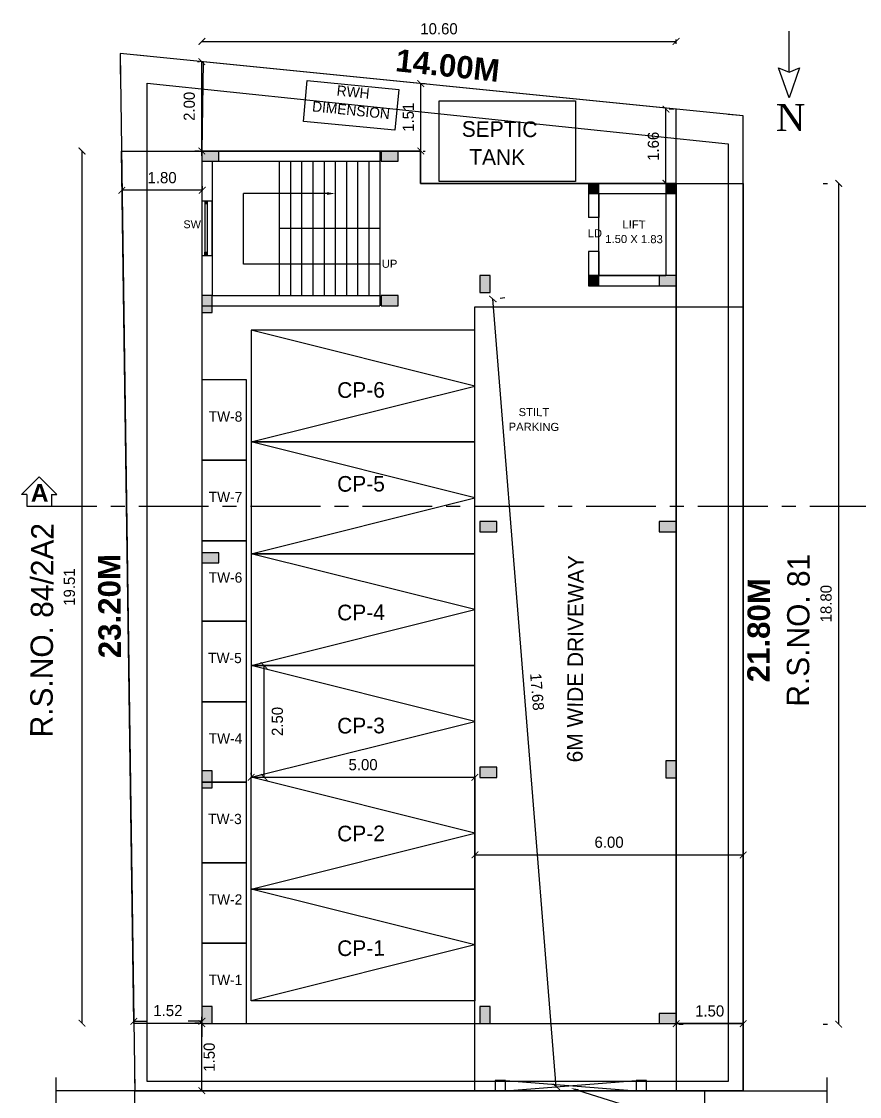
# Model space of a CAD drawing. Header units: metres. Extents: x 0 to 118, y 0 to 55.
# Drawn here: x 18.5 to 37.24, y 12.18 to 36.22 of the extents above; entities that cross this region are included whole.
import ezdxf
from ezdxf import colors
from ezdxf.entities.mleader import LeaderData, LeaderLine
from ezdxf.enums import TextEntityAlignment as Align
from ezdxf.math import Vec2, Vec3

# ---------------------------------------------------------------- set-up
doc = ezdxf.new("R2010")
doc.units = ezdxf.units.M
doc.header["$LTSCALE"] = 25
doc.header["$MEASUREMENT"] = 0
for name, pattern in [('BORDER4', [6, 1, -0.5, 1, -0.5, 1, -0.5, 0, -0.5, 0, -0.5, 0, -0.5]), ('CENTER', [2, 1.25, -0.25, 0.25, -0.25]), ('DOT2', [0.125, 0, -0.125])]:
    doc.linetypes.add(name, pattern=pattern)
for name, color, linetype in [('BLK_1_COVERED_AREA', 7, 'Continuous'), ('BLK_1_FLR_0_LIFT_1', 7, 'Continuous'), ('BLK_1_LVL_0_BLDG_FOOT_PRINT', 7, 'Continuous'), ('BLK_1_LVL_0_FRONT_SETBACK', 7, 'Continuous'), ('BLK_1_LVL_0_REAR_SETBACK', 7, 'Continuous'), ('BLK_1_LVL_0_SIDE_SETBACK1', 7, 'Continuous'), ('BLK_1_LVL_0_SIDE_SETBACK2', 7, 'Continuous'), ('DIST_EXIT', 7, 'Continuous'), ('DRIVEWAY', 22, 'Continuous'), ('NORTH_DIRECTION', 7, 'Continuous'), ('NOTIFIED_ROAD', 1, 'Continuous'), ('PARKING_SLOT', 7, 'Continuous'), ('PLOT_BOUNDARY', 7, 'Continuous'), ('RWH', 7, 'Continuous'), ('SEPTIC_TANK_1', 7, 'Continuous'), ('TWO_WHEELER_PARKING', 7, 'Continuous')]:
    doc.layers.add(name, color=color, linetype=linetype)
doc.styles.add('ARIAL', font='arial.ttf')
doc.styles.add('Arial-Bold', font='arialbd.ttf', dxfattribs={"height": 10})
doc.styles.add('SANSSERIF', font='sas_____.pfb')
doc.styles.add('SITE-MAT', font='times.ttf', dxfattribs={"height": 15})
doc.styles.add('UATEXT', font='GOTHIC.TTF')
doc.styles.add('USA TEXT', font='GOTHIC.TTF')
doc.dimstyles.new('1-200-GD', dxfattribs={"dimtxt": 0.25, "dimasz": 0.15, "dimexe": 0.1, "dimexo": 0.06, "dimgap": 0.15, "dimtad": 1, "dimzin": 3, "dimdsep": 46, "dimtxsty": 'USA TEXT', "dimblk": 'ARCHTICK', "dimcen": 0, "dimclrd": 252, "dimclrt": 12, "dimadec": 0, "dimazin": 0, "dimtfac": 1, "dimtix": 1, "dimtmove": 2, "dimatfit": 3, "dimldrblk": 'OPEN90', "dimfxl": 0, "dimtolj": 1, "dimtzin": 0, "dimarcsym": 0})

# ---------------------------------------------------------------- blocks, each defined once
blk = doc.blocks.new('_ArchTick')
at = {"color": 0, "linetype": 'ByBlock', "const_width": 0.15}
blk.add_lwpolyline([(-0.5, -0.5), (0.5, 0.5)], dxfattribs=at)
blk = doc.blocks.new('*D202')
at = {"layer": 'BLK_1_LVL_0_SIDE_SETBACK2', "color": 102, "linetype": 'DOT2', "lineweight": -2}
for p, q in [((33.136, 13.865), (33.136, 13.905)), ((34.636, 13.865), (34.636, 13.905))]:
    blk.add_line(p, q, dxfattribs=at)
at = {"layer": 'BLK_1_LVL_0_SIDE_SETBACK2', "color": 102, "lineweight": -2}
blk.add_line((33.136, 13.805), (34.636, 13.805), dxfattribs=at)
at = {"layer": 'Defpoints', "color": 0}
for p in [(33.136, 13.805), (34.636, 13.805), (34.636, 13.805)]:
    blk.add_point(p, dxfattribs=at)
at = {"layer": 'BLK_1_LVL_0_SIDE_SETBACK2', "color": 102, "lineweight": -2, "xscale": 0.15, "yscale": 0.15, "zscale": 0.15, "rotation": 180}
blk.add_blockref('_ArchTick', (33.136, 13.805), dxfattribs=at)
at = {"layer": 'BLK_1_LVL_0_SIDE_SETBACK2', "color": 102, "lineweight": -2, "xscale": 0.15, "yscale": 0.15, "zscale": 0.15}
blk.add_blockref('_ArchTick', (34.636, 13.805), dxfattribs=at)
at = {"layer": 'BLK_1_LVL_0_SIDE_SETBACK2', "color": 102, "insert": (33.886, 14.087), "char_height": 0.25, "attachment_point": 5, "style": 'USA TEXT'}
blk.add_mtext('\\A1;1.50', dxfattribs=at)
blk = doc.blocks.new('_Open90')
at = {"color": 0, "linetype": 'ByBlock', "lineweight": -2}
for p, q in [((0, 0), (-1, 0)), ((-0.5, 0.5), (0, 0)), ((0, 0), (-0.5, -0.5))]:
    blk.add_line(p, q, dxfattribs=at)
blk = doc.blocks.new('*D203')
at = {"color": 0, "linetype": 'DOT2', "lineweight": -2}
for p, q in [((20.748, 32.512), (20.748, 32.343)), ((22.544, 32.538), (22.544, 32.343))]:
    blk.add_line(p, q, dxfattribs=at)
at = {"lineweight": -2}
blk.add_line((22.544, 32.443), (20.748, 32.443), dxfattribs=at)
at = {"layer": 'Defpoints', "color": 0}
for p in [(20.748, 32.572), (22.544, 32.598), (20.748, 32.443)]:
    blk.add_point(p, dxfattribs=at)
at = {"lineweight": -2, "xscale": 0.15, "yscale": 0.15, "zscale": 0.15, "rotation": 180}
blk.add_blockref('_ArchTick', (20.748, 32.443), dxfattribs=at)
at = {"lineweight": -2, "xscale": 0.15, "yscale": 0.15, "zscale": 0.15}
blk.add_blockref('_ArchTick', (22.544, 32.443), dxfattribs=at)
at = {"insert": (21.646, 32.724), "char_height": 0.25, "attachment_point": 5, "style": 'USA TEXT'}
blk.add_mtext('\\A1;1.80', dxfattribs=at)
blk = doc.blocks.new('*D204')
at = {"layer": 'BLK_1_LVL_0_SIDE_SETBACK1', "color": 171, "linetype": 'DOT2', "lineweight": -2}
for p, q in [((21.015, 13.844), (21.015, 13.959)), ((22.536, 13.865), (22.536, 13.959))]:
    blk.add_line(p, q, dxfattribs=at)
at = {"layer": 'BLK_1_LVL_0_SIDE_SETBACK1', "color": 171, "lineweight": -2}
for p, q in [((21.015, 13.859), (21.319, 13.859)), ((22.536, 13.859), (22.232, 13.859))]:
    blk.add_line(p, q, dxfattribs=at)
at = {"layer": 'Defpoints', "color": 0}
for p in [(21.015, 13.859), (21.015, 13.784), (22.536, 13.805)]:
    blk.add_point(p, dxfattribs=at)
at = {"layer": 'BLK_1_LVL_0_SIDE_SETBACK1', "color": 171, "lineweight": -2, "xscale": 0.15, "yscale": 0.15, "zscale": 0.15, "rotation": 180}
blk.add_blockref('_ArchTick', (21.015, 13.859), dxfattribs=at)
at = {"layer": 'BLK_1_LVL_0_SIDE_SETBACK1', "color": 171, "lineweight": -2, "xscale": 0.15, "yscale": 0.15, "zscale": 0.15}
blk.add_blockref('_ArchTick', (22.536, 13.859), dxfattribs=at)
at = {"layer": 'BLK_1_LVL_0_SIDE_SETBACK1', "color": 171, "insert": (21.776, 14.096), "char_height": 0.25, "attachment_point": 5, "style": 'USA TEXT'}
blk.add_mtext('\\A1;1.52', dxfattribs=at)
blk = doc.blocks.new('*D205')
at = {"layer": 'BLK_1_LVL_0_FRONT_SETBACK', "color": 2, "lineweight": -2}
for p, q in [((22.536, 13.805), (22.536, 13.513)), ((22.536, 12.305), (22.536, 12.598))]:
    blk.add_line(p, q, dxfattribs=at)
at = {"layer": 'BLK_1_LVL_0_FRONT_SETBACK', "color": 2, "linetype": 'DOT2', "lineweight": -2}
for p, q in [((22.596, 13.805), (22.636, 13.805)), ((22.596, 12.305), (22.636, 12.305))]:
    blk.add_line(p, q, dxfattribs=at)
at = {"layer": 'Defpoints', "color": 0}
for p in [(22.536, 13.805), (22.536, 12.305), (22.536, 12.305)]:
    blk.add_point(p, dxfattribs=at)
at = {"layer": 'BLK_1_LVL_0_FRONT_SETBACK', "color": 2, "lineweight": -2, "xscale": 0.15, "yscale": 0.15, "zscale": 0.15}
for p, rotation in [((22.536, 13.805), 90), ((22.536, 12.305), 270)]:
    blk.add_blockref('_ArchTick', p, dxfattribs=dict(at, rotation=rotation))
at = {"layer": 'BLK_1_LVL_0_FRONT_SETBACK', "color": 2, "insert": (22.701, 13.055), "char_height": 0.25, "attachment_point": 5, "rotation": 90, "style": 'USA TEXT'}
blk.add_mtext('\\A1;1.50', dxfattribs=at)
blk = doc.blocks.new('*D206')
at = {"layer": 'BLK_1_LVL_0_REAR_SETBACK', "color": 11, "linetype": 'DOT2', "lineweight": -2}
for p, q in [((33.084, 34.255), (32.81, 34.255)), ((33.076, 32.598), (32.81, 32.598))]:
    blk.add_line(p, q, dxfattribs=at)
at = {"layer": 'BLK_1_LVL_0_REAR_SETBACK', "color": 11, "lineweight": -2}
blk.add_line((32.91, 32.598), (32.91, 34.255), dxfattribs=at)
at = {"layer": 'Defpoints', "color": 0}
for p in [(32.91, 34.255), (33.144, 34.255), (33.136, 32.598)]:
    blk.add_point(p, dxfattribs=at)
at = {"layer": 'BLK_1_LVL_0_REAR_SETBACK', "color": 11, "lineweight": -2, "xscale": 0.15, "yscale": 0.15, "zscale": 0.15}
for p, rotation in [((32.91, 34.255), 90), ((32.91, 32.598), 270)]:
    blk.add_blockref('_ArchTick', p, dxfattribs=dict(at, rotation=rotation))
at = {"layer": 'BLK_1_LVL_0_REAR_SETBACK', "color": 11, "insert": (32.628, 33.426), "char_height": 0.25, "attachment_point": 5, "rotation": 90, "style": 'USA TEXT'}
blk.add_mtext('\\A1;1.66', dxfattribs=at)
blk = doc.blocks.new('*D207')
at = {"color": 0, "linetype": 'DOT2', "lineweight": -2}
for p, q in [((22.479, 35.319), (22.436, 35.319)), ((22.476, 33.321), (22.436, 33.321))]:
    blk.add_line(p, q, dxfattribs=at)
at = {"lineweight": -2}
blk.add_line((22.536, 33.321), (22.536, 35.319), dxfattribs=at)
at = {"layer": 'Defpoints', "color": 0}
for p in [(22.536, 35.319), (22.539, 35.319), (22.536, 33.321)]:
    blk.add_point(p, dxfattribs=at)
at = {"lineweight": -2, "xscale": 0.15, "yscale": 0.15, "zscale": 0.15}
for p, rotation in [((22.536, 35.319), 90), ((22.536, 33.321), 270)]:
    blk.add_blockref('_ArchTick', p, dxfattribs=dict(at, rotation=rotation))
at = {"insert": (22.255, 34.32), "char_height": 0.25, "attachment_point": 5, "rotation": 90, "style": 'USA TEXT'}
blk.add_mtext('\\A1;2.00', dxfattribs=at)
blk = doc.blocks.new('*D208')
at = {"layer": 'Defpoints', "color": 0}
for p in [(28.64, 18.55), (34.636, 18.55), (34.636, 17.579)]:
    blk.add_point(p, dxfattribs=at)
at = {"layer": 'DRIVEWAY', "color": 34, "linetype": 'DOT2', "lineweight": -2}
for p, q in [((28.64, 18.49), (28.64, 17.479)), ((34.636, 18.49), (34.636, 17.479))]:
    blk.add_line(p, q, dxfattribs=at)
at = {"layer": 'DRIVEWAY', "color": 34, "lineweight": -2}
blk.add_line((28.64, 17.579), (34.636, 17.579), dxfattribs=at)
at = {"layer": 'DRIVEWAY', "color": 34, "lineweight": -2, "xscale": 0.15, "yscale": 0.15, "zscale": 0.15, "rotation": 180}
blk.add_blockref('_ArchTick', (28.64, 17.579), dxfattribs=at)
at = {"layer": 'DRIVEWAY', "color": 34, "lineweight": -2, "xscale": 0.15, "yscale": 0.15, "zscale": 0.15}
blk.add_blockref('_ArchTick', (34.636, 17.579), dxfattribs=at)
at = {"layer": 'DRIVEWAY', "color": 34, "insert": (31.638, 17.861), "char_height": 0.25, "attachment_point": 5, "style": 'USA TEXT'}
blk.add_mtext('\\A1;6.00', dxfattribs=at)
blk = doc.blocks.new('*D210')
at = {"lineweight": -2}
blk.add_line((27.43, 33.321), (27.43, 34.83), dxfattribs=at)
at = {"color": 0, "linetype": 'DOT2', "lineweight": -2}
for p, q in [((27.468, 34.83), (27.53, 34.83)), ((27.486, 33.321), (27.53, 33.321))]:
    blk.add_line(p, q, dxfattribs=at)
at = {"layer": 'Defpoints', "color": 0}
for p in [(27.408, 34.83), (27.43, 34.83), (27.426, 33.321)]:
    blk.add_point(p, dxfattribs=at)
at = {"lineweight": -2, "xscale": 0.15, "yscale": 0.15, "zscale": 0.15}
for p, rotation in [((27.43, 34.83), 90), ((27.43, 33.321), 270)]:
    blk.add_blockref('_ArchTick', p, dxfattribs=dict(at, rotation=rotation))
at = {"insert": (27.151, 34.076), "char_height": 0.25, "attachment_point": 5, "rotation": 90, "style": 'USA TEXT'}
blk.add_mtext('\\A1;1.51', dxfattribs=at)
blk = doc.blocks.new('*D211')
at = {"layer": 'Defpoints', "color": 0}
for p in [(29.038, 30.013), (29.366, 30.039), (30.785, 12.42)]:
    blk.add_point(p, dxfattribs=at)
at = {"layer": 'DIST_EXIT', "color": 0, "linetype": 'DOT2', "lineweight": -2}
for p, q in [((29.306, 30.034), (28.939, 30.005)), ((30.725, 12.416), (30.358, 12.386))]:
    blk.add_line(p, q, dxfattribs=at)
at = {"layer": 'DIST_EXIT', "lineweight": -2}
blk.add_line((30.458, 12.394), (29.038, 30.013), dxfattribs=at)
at = {"layer": 'DIST_EXIT', "lineweight": -2, "xscale": 0.15, "yscale": 0.15, "zscale": 0.15}
for p, rotation in [((29.038, 30.013), 94.60626730959517), ((30.458, 12.394), 274.6062673095952)]:
    blk.add_blockref('_ArchTick', p, dxfattribs=dict(at, rotation=rotation))
at = {"layer": 'DIST_EXIT', "insert": (30.028, 21.226), "char_height": 0.25, "attachment_point": 5, "rotation": 274.6063, "style": 'USA TEXT'}
blk.add_mtext('\\A1;17.68', dxfattribs=at)
blk = doc.blocks.new('*D212')
at = {"color": 0, "linetype": 'DOT2', "lineweight": -2}
for p, q in [((23.639, 19.374), (23.639, 19.414)), ((28.639, 19.374), (28.639, 19.414))]:
    blk.add_line(p, q, dxfattribs=at)
at = {"lineweight": -2}
blk.add_line((23.639, 19.314), (28.639, 19.314), dxfattribs=at)
at = {"layer": 'Defpoints', "color": 0}
for p in [(23.639, 19.314), (28.639, 19.314), (28.639, 19.314)]:
    blk.add_point(p, dxfattribs=at)
at = {"lineweight": -2, "xscale": 0.15, "yscale": 0.15, "zscale": 0.15, "rotation": 180}
blk.add_blockref('_ArchTick', (23.639, 19.314), dxfattribs=at)
at = {"lineweight": -2, "xscale": 0.15, "yscale": 0.15, "zscale": 0.15}
blk.add_blockref('_ArchTick', (28.639, 19.314), dxfattribs=at)
at = {"insert": (26.139, 19.596), "char_height": 0.25, "attachment_point": 5, "style": 'USA TEXT'}
blk.add_mtext('\\A1;5.00', dxfattribs=at)
blk = doc.blocks.new('*D213')
at = {"color": 0, "linetype": 'DOT2', "lineweight": -2}
for p, q in [((23.699, 21.814), (24.026, 21.814)), ((23.7, 19.314), (24.026, 19.314))]:
    blk.add_line(p, q, dxfattribs=at)
at = {"lineweight": -2}
blk.add_line((23.926, 19.314), (23.926, 21.814), dxfattribs=at)
at = {"layer": 'Defpoints', "color": 0}
for p in [(23.639, 21.814), (23.926, 21.814), (23.64, 19.314)]:
    blk.add_point(p, dxfattribs=at)
at = {"lineweight": -2, "xscale": 0.15, "yscale": 0.15, "zscale": 0.15}
for p, rotation in [((23.926, 21.814), 90), ((23.926, 19.314), 270)]:
    blk.add_blockref('_ArchTick', p, dxfattribs=dict(at, rotation=rotation))
at = {"insert": (24.224, 20.564), "char_height": 0.25, "attachment_point": 5, "rotation": 90, "style": 'USA TEXT'}
blk.add_mtext('\\A1;2.50', dxfattribs=at)
blk = doc.blocks.new('*D214')
at = {"color": 0, "linetype": 'DOT2', "lineweight": -2}
for p, q in [((33.196, 32.598), (36.871, 32.598)), ((33.196, 13.795), (36.871, 13.795))]:
    blk.add_line(p, q, dxfattribs=at)
at = {"lineweight": -2}
blk.add_line((36.771, 13.795), (36.771, 32.598), dxfattribs=at)
at = {"layer": 'Defpoints', "color": 0}
for p in [(33.136, 32.598), (36.771, 32.598), (33.136, 13.795)]:
    blk.add_point(p, dxfattribs=at)
at = {"lineweight": -2, "xscale": 0.15, "yscale": 0.15, "zscale": 0.15}
for p, rotation in [((36.771, 32.598), 90), ((36.771, 13.795), 270)]:
    blk.add_blockref('_ArchTick', p, dxfattribs=dict(at, rotation=rotation))
at = {"insert": (36.49, 23.197), "char_height": 0.25, "attachment_point": 5, "rotation": 90, "style": 'USA TEXT'}
blk.add_mtext('\\A1;18.80', dxfattribs=at)
blk = doc.blocks.new('*D215')
at = {"color": 0, "linetype": 'DOT2', "lineweight": -2}
for p, q in [((22.476, 33.321), (19.756, 33.321)), ((22.476, 13.815), (19.756, 13.815))]:
    blk.add_line(p, q, dxfattribs=at)
at = {"lineweight": -2}
blk.add_line((19.856, 33.321), (19.856, 13.815), dxfattribs=at)
at = {"layer": 'Defpoints', "color": 0}
for p in [(22.536, 33.321), (19.856, 13.815), (22.536, 13.815)]:
    blk.add_point(p, dxfattribs=at)
at = {"lineweight": -2, "xscale": 0.15, "yscale": 0.15, "zscale": 0.15}
for p, rotation in [((19.856, 33.321), 90), ((19.856, 13.815), 270)]:
    blk.add_blockref('_ArchTick', p, dxfattribs=dict(at, rotation=rotation))
at = {"insert": (19.575, 23.568), "char_height": 0.25, "attachment_point": 5, "rotation": 90, "style": 'USA TEXT'}
blk.add_mtext('\\A1;19.51', dxfattribs=at)
blk = doc.blocks.new('*D226')
at = {"color": 0, "linetype": 'DOT2', "lineweight": -2}
for p, q in [((22.536, 33.215), (22.536, 35.872)), ((33.136, 32.492), (33.136, 35.872))]:
    blk.add_line(p, q, dxfattribs=at)
at = {"lineweight": -2}
blk.add_line((22.536, 35.772), (33.136, 35.772), dxfattribs=at)
at = {"layer": 'Defpoints', "color": 0}
for p in [(33.136, 35.772), (22.536, 33.155), (33.136, 32.432)]:
    blk.add_point(p, dxfattribs=at)
at = {"lineweight": -2, "xscale": 0.15, "yscale": 0.15, "zscale": 0.15, "rotation": 180}
blk.add_blockref('_ArchTick', (22.536, 35.772), dxfattribs=at)
at = {"lineweight": -2, "xscale": 0.15, "yscale": 0.15, "zscale": 0.15}
blk.add_blockref('_ArchTick', (33.136, 35.772), dxfattribs=at)
at = {"insert": (27.836, 36.053), "char_height": 0.25, "attachment_point": 5, "style": 'USA TEXT'}
blk.add_mtext('\\A1;10.60', dxfattribs=at)

msp = doc.modelspace()

# ---------------------------------------------------------------- hatches: boundary and pattern name
h = msp.add_hatch(color=0)
h.dxf.hatch_style = 1
h.paths.add_polyline_path([(22.53636, 33.09123), (22.91636, 33.09123), (22.91636, 33.32123), (22.53636, 33.32123)])
h = msp.add_hatch(color=0)
h.dxf.hatch_style = 1
h.paths.add_polyline_path([(26.54136, 33.09123), (26.92136, 33.09123), (26.92136, 33.32123), (26.54136, 33.32123)])
h = msp.add_hatch(color=0)
h.dxf.hatch_style = 1
h.paths.add_polyline_path([(31.40621, 32.59784), (31.17621, 32.59784), (31.17621, 32.36784), (31.40621, 32.36784)])
h = msp.add_hatch(color=0)
h.dxf.hatch_style = 1
h.paths.add_polyline_path([(33.13621, 32.59784), (32.90621, 32.59784), (32.90621, 32.36784), (33.13621, 32.36784)])
h = msp.add_hatch(color=0)
h.dxf.hatch_style = 1
h.paths.add_polyline_path([(28.75136, 30.53784), (28.75136, 30.15784), (28.98136, 30.15784), (28.98136, 30.53784)])
h = msp.add_hatch(color=0)
h.dxf.hatch_style = 1
h.paths.add_polyline_path([(31.40621, 30.53784), (31.17621, 30.53784), (31.17621, 30.30784), (31.40621, 30.30784)])
h = msp.add_hatch(color=0)
h.dxf.hatch_style = 1
h.paths.add_polyline_path([(32.75621, 30.30784), (33.13621, 30.30784), (33.13621, 30.53784), (32.75621, 30.53784)])
h = msp.add_hatch(color=0)
h.dxf.hatch_style = 1
h.paths.add_polyline_path([(22.53636, 30.09123), (22.53636, 29.71123), (22.76636, 29.71123), (22.76636, 30.09123)])
h = msp.add_hatch(color=0)
h.dxf.hatch_style = 1
h.paths.add_polyline_path([(26.54136, 29.86123), (26.92136, 29.86123), (26.92136, 30.09123), (26.54136, 30.09123)])
h = msp.add_hatch(color=0)
h.dxf.hatch_style = 1
h.paths.add_polyline_path([(29.13136, 25.03784), (28.75136, 25.03784), (28.75136, 24.80784), (29.13136, 24.80784)])
h = msp.add_hatch(color=0)
h.dxf.hatch_style = 1
h.paths.add_polyline_path([(32.75621, 24.80784), (33.13621, 24.80784), (33.13621, 25.03784), (32.75621, 25.03784)])
h = msp.add_hatch(color=0)
h.dxf.hatch_style = 1
h.paths.add_polyline_path([(22.53636, 24.10784), (22.91636, 24.10784), (22.91636, 24.33784), (22.53636, 24.33784)])
h = msp.add_hatch(color=0)
h.dxf.hatch_style = 1
h.paths.add_polyline_path([(28.75136, 19.30784), (29.13136, 19.30784), (29.13136, 19.53784), (28.75136, 19.53784)])
h = msp.add_hatch(color=0)
h.dxf.hatch_style = 1
h.paths.add_polyline_path([(32.90621, 19.68537), (32.90621, 19.30537), (33.13621, 19.30537), (33.13621, 19.68537)])
h = msp.add_hatch(color=0)
h.dxf.hatch_style = 1
h.paths.add_polyline_path([(22.53636, 19.45784), (22.53636, 19.07784), (22.76636, 19.07784), (22.76636, 19.45784)])
h = msp.add_hatch(color=0)
h.dxf.hatch_style = 1
h.paths.add_polyline_path([(22.53636, 14.18537), (22.53636, 13.80537), (22.76636, 13.80537), (22.76636, 14.18537)])
h = msp.add_hatch(color=0)
h.dxf.hatch_style = 1
h.paths.add_polyline_path([(28.75136, 14.18537), (28.75136, 13.80537), (28.98136, 13.80537), (28.98136, 14.18537)])
h = msp.add_hatch(color=0)
h.dxf.hatch_style = 1
h.paths.add_polyline_path([(32.75621, 13.80537), (33.13621, 13.80537), (33.13621, 14.03537), (32.75621, 14.03537)])

# ---------------------------------------------------------------- linework, layer by layer
for p, q in [((34.63621, 34.10537), (20.70615, 35.50302)), ((20.70615, 35.50302), (21.03621, 12.30537)), ((34.63621, 12.30537), (34.63621, 34.10537)), ((22.53636, 33.32123), (26.51636, 33.32123)), ((22.53636, 33.32123), (22.53636, 29.86123)), ((22.53636, 33.32123), (26.51636, 33.32123)), ((22.53636, 33.32123), (22.53636, 29.86123)), ((26.51636, 33.32123), (26.51636, 29.86123)), ((22.76636, 33.09123), (26.51636, 33.09123)), ((22.76636, 33.09123), (22.76636, 30.09123)), ((24.26636, 33.09123), (24.26636, 30.09123)), ((24.51636, 33.09123), (24.51636, 30.09123)), ((24.76636, 33.09123), (24.76636, 30.09123)), ((25.01636, 33.09123), (25.01636, 30.09123)), ((25.26636, 33.09123), (25.26636, 30.09123)), ((25.51636, 33.09123), (25.51636, 30.09123)), ((25.76636, 33.09123), (25.76636, 30.09123)), ((26.01636, 33.09123), (26.01636, 30.09123)), ((26.26636, 33.09123), (26.26636, 30.09123)), ((31.17621, 32.59784), (33.13621, 32.59784)), ((31.17621, 32.59784), (31.17621, 31.83284)), ((33.13621, 32.59784), (33.13621, 30.30784)), ((23.46652, 30.79373), (23.46652, 32.37052)), ((31.40621, 32.36784), (32.90621, 32.36784)), ((31.40621, 32.36784), (31.40621, 31.83284)), ((32.90621, 32.36784), (32.90621, 30.53784)), ((31.40621, 31.83284), (31.17621, 31.83284)), ((26.51636, 31.59123), (24.26636, 31.59123)), ((31.17621, 31.07284), (31.17621, 30.30784)), ((31.40621, 31.07284), (31.17621, 31.07284)), ((31.40621, 31.07284), (31.40621, 30.53784)), ((26.51636, 30.79373), (23.46652, 30.79373)), ((31.40621, 30.53784), (32.90621, 30.53784)), ((31.17621, 30.30784), (33.13621, 30.30784)), ((33.13621, 30.30784), (33.13621, 13.80537)), ((22.76636, 30.09123), (26.51636, 30.09123)), ((22.53636, 29.86123), (26.51636, 29.86123)), ((22.53636, 29.13784), (22.53636, 13.80537)), ((28.63932, 28.06429), (23.63932, 29.31429)), ((23.63932, 26.81429), (28.63932, 28.06429)), ((28.63932, 25.56429), (23.63932, 26.81429)), ((23.63932, 24.31429), (28.63932, 25.56429)), ((28.63932, 23.06429), (23.63932, 24.31429)), ((23.63932, 21.81429), (28.63932, 23.06429)), ((28.63932, 20.56429), (23.63932, 21.81429)), ((23.63932, 19.31429), (28.63932, 20.56429)), ((28.63932, 18.06435), (23.63932, 19.31435)), ((23.63932, 16.81435), (28.63932, 18.06435)), ((28.63932, 15.56435), (23.63932, 16.81435)), ((28.63932, 15.56435), (23.63932, 14.31435)), ((22.53636, 13.80537), (33.13621, 13.80537)), ((19.27712, 11.45435), (19.27712, 12.59786)), ((29.32499, 12.53537), (32.24517, 12.30537)), ((29.32499, 12.30537), (32.24517, 12.53537)), ((36.50981, 11.45435), (36.50981, 12.59786)), ((21.03621, 12.30537), (19.27712, 12.30537)), ((34.63621, 12.30537), (21.03621, 12.30537)), ((34.63621, 12.30537), (36.50981, 12.30537))]:
    msp.add_line(p, q)
at = {"lineweight": -2, "ltscale": 20}
for p, q in [((22.60386, 32.20123), (22.60386, 30.98123)), ((22.60386, 32.20123), (22.60386, 30.98123)), ((22.65386, 32.20123), (22.65386, 30.98123)), ((22.65386, 32.20123), (22.65386, 30.98123)), ((18.62359, 25.38091), (19.17155, 25.38091))]:
    msp.add_line(p, q, dxfattribs=at)
at = {"linetype": 'BORDER4', "lineweight": -2, "ltscale": 25}
for p, q in [((18.89757, 26.03462), (18.50402, 25.64108)), ((18.89757, 26.03462), (19.29111, 25.64108)), ((18.62359, 25.64108), (18.50402, 25.64108)), ((18.62359, 25.64108), (18.62359, 25.38091)), ((19.17155, 25.64108), (19.17155, 25.38091)), ((19.17155, 25.64108), (19.29111, 25.64108))]:
    msp.add_line(p, q, dxfattribs=at)
at = {"linetype": 'CENTER', "ltscale": 0.05}
msp.add_line((18.62359, 25.38091), (82.66815, 25.38091), dxfattribs=at)
for points in [[(24.89294, 34.89775), (26.93797, 34.69969), (26.84927, 33.7838), (24.80423, 33.98186)], [(22.53636, 33.32123), (22.53636, 33.09123), (22.91636, 33.09123), (22.91636, 33.32123)], [(26.54136, 33.32123), (26.54136, 33.09123), (26.92136, 33.09123), (26.92136, 33.32123)], [(31.40621, 32.36784), (31.40621, 32.59784), (31.17621, 32.59784), (31.17621, 32.36784)], [(33.13621, 32.36784), (33.13621, 32.59784), (32.90621, 32.59784), (32.90621, 32.36784)], [(22.76636, 32.20123), (22.53636, 32.20123), (22.53636, 30.98123), (22.76636, 30.98123)], [(28.98136, 30.53784), (28.75136, 30.53784), (28.75136, 30.15784), (28.98136, 30.15784)], [(31.40621, 30.30784), (31.40621, 30.53784), (31.17621, 30.53784), (31.17621, 30.30784)], [(32.75621, 30.53784), (32.75621, 30.30784), (33.13621, 30.30784), (33.13621, 30.53784)], [(22.76636, 30.09123), (22.53636, 30.09123), (22.53636, 29.71123), (22.76636, 29.71123)], [(26.54136, 30.09123), (26.54136, 29.86123), (26.92136, 29.86123), (26.92136, 30.09123)], [(29.13136, 24.80784), (29.13136, 25.03784), (28.75136, 25.03784), (28.75136, 24.80784)], [(32.75621, 25.03784), (32.75621, 24.80784), (33.13621, 24.80784), (33.13621, 25.03784)], [(22.53636, 24.33784), (22.53636, 24.10784), (22.91636, 24.10784), (22.91636, 24.33784)], [(28.75136, 19.53784), (28.75136, 19.30784), (29.13136, 19.30784), (29.13136, 19.53784)], [(33.13621, 19.68537), (32.90621, 19.68537), (32.90621, 19.30537), (33.13621, 19.30537)], [(22.76636, 19.45784), (22.53636, 19.45784), (22.53636, 19.07784), (22.76636, 19.07784)], [(22.76636, 14.18537), (22.53636, 14.18537), (22.53636, 13.80537), (22.76636, 13.80537)], [(28.98136, 14.18537), (28.75136, 14.18537), (28.75136, 13.80537), (28.98136, 13.80537)], [(32.75621, 14.03537), (32.75621, 13.80537), (33.13621, 13.80537), (33.13621, 14.03537)], [(29.32499, 12.30537), (29.32499, 12.53537), (29.09499, 12.53537), (29.09499, 12.30537)], [(32.47517, 12.30537), (32.47517, 12.53537), (32.24517, 12.53537), (32.24517, 12.30537)]]:
    msp.add_lwpolyline(points, close=True)
at = {"lineweight": -2, "ltscale": 20}
msp.add_lwpolyline([(22.65386, 30.98123), (22.60386, 30.98123), (22.60386, 31.05623), (22.65386, 31.05623)], close=True, dxfattribs=at)
msp.add_lwpolyline([(22.65386, 30.98123), (22.60386, 30.98123), (22.60386, 31.05623), (22.65386, 31.05623)], close=True, dxfattribs=at)
for points in [[(22.65386, 32.20123), (22.60386, 32.20123), (22.65386, 32.12623), (22.60386, 32.12623)], [(22.65386, 32.20123), (22.60386, 32.20123), (22.65386, 32.12623), (22.60386, 32.12623)], [(22.65386, 30.98123), (22.60386, 30.98123), (22.65386, 31.05623), (22.60386, 31.05623)], [(22.65386, 30.98123), (22.60386, 30.98123), (22.65386, 31.05623), (22.60386, 31.05623)]]:
    msp.add_solid(points, dxfattribs=at)
at = {"layer": 'BLK_1_COVERED_AREA', "color": 140}
msp.add_lwpolyline([(22.53636, 33.32123), (22.53636, 13.80537), (33.13621, 13.80537), (33.13621, 32.59784), (27.42636, 32.59784), (27.42636, 33.32123), (22.53636, 33.32123)], close=True, dxfattribs=at)
at = {"layer": 'BLK_1_FLR_0_LIFT_1', "color": 30}
msp.add_lwpolyline([(31.40621, 32.36784), (32.90621, 32.36784), (32.90621, 30.53784), (31.40621, 30.53784)], close=True, dxfattribs=at)
at = {"layer": 'BLK_1_LVL_0_BLDG_FOOT_PRINT', "color": 1}
msp.add_lwpolyline([(22.53636, 33.32123), (22.53636, 13.80537), (33.13621, 13.80537), (33.13621, 32.59784), (27.42636, 32.59784), (27.42636, 33.32123), (22.53636, 33.32123)], close=True, dxfattribs=at)
at = {"layer": 'BLK_1_LVL_0_FRONT_SETBACK', "color": 2}
msp.add_lwpolyline([(22.53636, 13.80537), (33.13402, 13.80537), (33.13402, 12.30537), (22.53636, 12.30537)], close=True, dxfattribs=at)
at = {"layer": 'BLK_1_LVL_0_REAR_SETBACK', "color": 11}
msp.add_lwpolyline([(22.53636, 33.32123), (27.42636, 33.32123), (27.42636, 32.59784), (33.13621, 32.59784), (33.13621, 34.25513), (22.56448, 35.31657), (22.53636, 33.32123)], close=True, dxfattribs=at)
at = {"layer": 'BLK_1_LVL_0_SIDE_SETBACK1', "color": 171}
msp.add_lwpolyline([(20.73719, 33.32123), (22.53636, 33.32123), (22.53636, 13.80537), (21.01486, 13.80537)], close=True, dxfattribs=at)
at = {"layer": 'BLK_1_LVL_0_SIDE_SETBACK2', "color": 102}
msp.add_lwpolyline([(34.63621, 13.80537), (33.13621, 13.80537), (33.13621, 32.59784), (34.63621, 32.59784)], close=True, dxfattribs=at)
at = {"layer": 'DRIVEWAY', "color": 34}
msp.add_lwpolyline([(34.63621, 12.30537), (28.63958, 12.30537), (28.63958, 29.83786), (34.63621, 29.83786), (34.63621, 13.80537)], close=True, dxfattribs=at)
at = {"layer": 'NORTH_DIRECTION', "lineweight": -2, "ltscale": 20}
msp.add_lwpolyline([(35.66016, 35.08454), (35.89335, 35.17934), (35.66016, 34.51293), (35.42697, 35.17934), (35.66016, 35.08454), (35.66016, 36.00188)], dxfattribs=at)
at = {"layer": 'NOTIFIED_ROAD', "color": 1}
msp.add_lwpolyline([(21.03621, 12.30537), (33.76825, 12.30537), (33.76825, 10.0709), (21.03621, 10.0709)], close=True, dxfattribs=at)
at = {"layer": 'PARKING_SLOT', "color": 30, "lineweight": 30}
for points in [[(28.63932, 26.81429), (28.63932, 29.31429), (23.63932, 29.31429), (23.63932, 26.81429)], [(28.63932, 24.31429), (28.63932, 26.81429), (23.63932, 26.81429), (23.63932, 24.31429)], [(28.63958, 21.81429), (28.63958, 24.31429), (23.63958, 24.31429), (23.63958, 21.81429)], [(28.63958, 19.31429), (28.63958, 21.81429), (23.63958, 21.81429), (23.63958, 19.31429)], [(23.63932, 16.81435), (23.63932, 19.31435), (28.63932, 19.31435), (28.63932, 16.81435)], [(23.63932, 14.31435), (23.63932, 16.81435), (28.63932, 16.81435), (28.63932, 14.31435)]]:
    msp.add_lwpolyline(points, close=True, dxfattribs=at)
at = {"layer": 'PLOT_BOUNDARY', "color": 70}
msp.add_lwpolyline([(34.63621, 12.30537), (34.63621, 34.10537), (20.70615, 35.50302), (21.03621, 12.30537)], close=True, dxfattribs=at)
at = {"layer": 'RWH', "color": 130, "linetype": 'Continuous'}
for points in [[(34.63621, 33.39713), (34.63621, 34.10537), (20.70615, 35.50302), (20.71278, 35.03667)], [(21.3134, 35.44209), (20.70615, 35.50302), (21.03621, 12.30537), (21.31242, 12.30537)], [(34.30229, 12.30537), (34.63621, 12.30537), (34.63621, 34.10537), (34.30293, 34.13881)], [(21.03145, 12.63928), (21.03621, 12.30537), (34.63621, 12.30537), (34.63621, 12.63928)]]:
    msp.add_lwpolyline(points, dxfattribs=at)
msp.add_lwpolyline([(34.30291, 33.47851), (34.30229, 12.51378), (21.31244, 12.51378), (21.31338, 34.84045)], close=True, dxfattribs=at)
at = {"layer": 'SEPTIC_TANK_1', "color": 146, "linetype": 'Continuous'}
msp.add_lwpolyline([(27.83839, 34.44164), (30.88839, 34.44164), (30.88839, 32.64164), (27.83839, 32.64164)], close=True, dxfattribs=at)
at = {"layer": 'TWO_WHEELER_PARKING', "color": 2, "linetype": 'Continuous'}
for points in [[(23.53636, 28.20537), (22.53636, 28.20537), (22.53636, 26.40537), (23.53636, 26.40537)], [(23.53636, 26.40537), (22.53636, 26.40537), (22.53636, 24.60537), (23.53636, 24.60537)], [(23.53636, 24.60537), (22.53636, 24.60537), (22.53636, 22.80537), (23.53636, 22.80537)], [(23.53636, 22.80537), (22.53636, 22.80537), (22.53636, 21.00537), (23.53636, 21.00537)], [(23.53636, 21.00537), (22.53636, 21.00537), (22.53636, 19.20537), (23.53636, 19.20537)], [(23.53636, 19.20537), (22.53636, 19.20537), (22.53636, 17.40537), (23.53636, 17.40537)], [(23.53636, 17.40537), (22.53636, 17.40537), (22.53636, 15.60537), (23.53636, 15.60537)], [(23.53636, 15.60537), (22.53636, 15.60537), (22.53636, 13.80537), (23.53636, 13.80537)]]:
    msp.add_lwpolyline(points, close=True, dxfattribs=at)

# ---------------------------------------------------------------- texts
for s, height, rotation, style, p in [('14.00M', 0.5, 354.001158, 'Arial-Bold', (28.03016, 35.23537)), ('RWH', 0.23, 354.167, 'UATEXT', (25.91712, 34.64057)), ('DIMENSION', 0.23, 354.167, 'UATEXT', (25.87045, 34.23484)), ('SEPTIC', 0.35, 359.698808, 'UATEXT', (29.19141, 33.8102)), ('TANK', 0.35, 359.698808, 'UATEXT', (29.13681, 33.18636)), ('LIFT', 0.18, 359.698808, 'SANSSERIF', (32.19641, 31.67792)), ('LD', 0.18, 359.698808, 'SANSSERIF', (31.32032, 31.48109)), ('1.50 X 1.83', 0.18, 359.698808, 'SANSSERIF', (32.19641, 31.35198)), ('UP', 0.18, 359.698808, 'SANSSERIF', (26.73121, 30.79956)), ('CP-6', 0.35, 0.301192, 'UATEXT', (26.09317, 27.97709)), ('TW-8', 0.23, 359.698808, 'UATEXT', (23.0642, 27.38408)), ('STILT', 0.18, 359.698808, 'SANSSERIF', (29.95798, 27.48179)), ('PARKING', 0.18, 359.698808, 'SANSSERIF', (29.95798, 27.15295)), ('CP-5', 0.35, 0.301192, 'UATEXT', (26.09317, 25.87897)), ('TW-7', 0.23, 359.698808, 'UATEXT', (23.0642, 25.58408)), ('R.S.NO. 84/2A2', 0.5, 89.698808, 'UATEXT', (18.95932, 22.60419)), ('23.20M', 0.5, 90.346908, 'Arial-Bold', (20.46926, 23.14276)), ('6M WIDE DRIVEWAY', 0.35, 89.698808, 'UATEXT', (30.8838, 21.96323)), ('R.S.NO. 81', 0.5, 89.698808, 'UATEXT', (35.86586, 22.60419)), ('TW-6', 0.23, 359.698808, 'UATEXT', (23.0642, 23.78408)), ('21.80M', 0.5, 89.698808, 'Arial-Bold', (34.98189, 22.60419)), ('CP-4', 0.35, 0.301192, 'UATEXT', (26.09317, 23.00206)), ('TW-5', 0.23, 359.698808, 'UATEXT', (23.05151, 21.98408)), ('CP-3', 0.35, 0.301192, 'UATEXT', (26.09317, 20.4707)), ('TW-4', 0.23, 359.698808, 'UATEXT', (23.0642, 20.18408)), ('TW-3', 0.23, 359.698808, 'UATEXT', (23.05151, 18.38408)), ('CP-2', 0.35, 0.301192, 'UATEXT', (26.09317, 18.05881)), ('TW-2', 0.23, 359.698808, 'UATEXT', (23.0642, 16.58408)), ('CP-1', 0.35, 0.301192, 'UATEXT', (26.09317, 15.49487)), ('TW-1', 0.23, 359.698808, 'UATEXT', (23.0642, 14.78408))]:
    msp.add_text(s, height=height, rotation=rotation, dxfattribs=dict(style=style)).set_placement(p, align=Align.MIDDLE_CENTER)
at = {"color": 7, "lineweight": -2, "style": 'ARIAL'}
msp.add_text('SW', height=0.175, dxfattribs=at).set_placement((22.12168, 31.5944))
at = {"linetype": 'BORDER4', "lineweight": -2, "ltscale": 25, "style": 'Arial-Bold'}
msp.add_text('A', height=0.39072, dxfattribs=at).set_placement((18.91015, 25.67709), align=Align.MIDDLE_CENTER)
at = {"layer": 'NORTH_DIRECTION', "color": 7, "insert": (35.3689, 34.36906), "char_height": 0.6, "attachment_point": 1, "style": 'SITE-MAT'}
msp.add_mtext_dynamic_manual_height_columns('N', width=1.041865, gutter_width=75, heights=[0], dxfattribs=at)

# ---------------------------------------------------------------- dimensions: what is measured, and where the dimension line sits
for base, p1, p2, picture, middle in [((33.13621, 35.7722), (22.53636, 33.15522), (33.13621, 32.43183), '*D226', (27.83628, 36.05349)), ((20.74784, 32.44302), (22.5435, 32.59784), (20.74784, 32.57229), '*D203', (21.64567, 32.72431)), ((28.63932, 19.31435), (23.63932, 19.31429), (28.63932, 19.31429), '*D212', (26.13932, 19.59564))]:
    dim = msp.add_linear_dim(base=base, p1=p1, p2=p2, dimstyle='1-200-GD', override={"dimclrd": 256, "dimclrt": 256})
    dim.commit()
    dim.dimension.update_dxf_attribs({"geometry": picture, "text_midpoint": middle})
for base, p1, p2, picture, middle in [((22.53636, 35.3191), (22.53636, 33.32123), (22.53928, 35.3191), '*D207', (22.25507, 34.32016)), ((27.42962, 34.83027), (27.42636, 33.32123), (27.40791, 34.83027), '*D210', (27.15147, 34.07575)), ((19.85587, 13.81537), (22.53636, 33.32123), (22.53636, 13.81537), '*D215', (19.57458, 23.5683)), ((36.77113, 32.59784), (33.13621, 13.79537), (33.13621, 32.59784), '*D214', (36.48984, 23.1966))]:
    dim = msp.add_linear_dim(base=base, p1=p1, p2=p2, angle=90, dimstyle='1-200-GD', override={"dimclrd": 256, "dimclrt": 256})
    dim.commit()
    dim.dimension.update_dxf_attribs({"geometry": picture, "text_midpoint": middle})
dim = msp.add_linear_dim(base=(23.92619, 21.81429), p1=(23.63958, 19.31435), p2=(23.63932, 21.81429), angle=90, dimstyle='1-200-GD', override={"dimclrd": 256, "dimclrt": 256})
dim.commit()
dim.dimension.update_dxf_attribs({"geometry": '*D213', "text_midpoint": (24.22434, 20.56432), "dimtype": 160})
at = {"layer": 'BLK_1_LVL_0_FRONT_SETBACK', "color": 2}
dim = msp.add_linear_dim(base=(22.53636, 12.30537), p1=(22.53636, 13.80537), p2=(22.53636, 12.30537), angle=90, dimstyle='1-200-GD', override={"dimclrd": 2, "dimclre": 2, "dimclrt": 2}, dxfattribs=at)
dim.commit()
dim.dimension.update_dxf_attribs({"geometry": '*D205', "text_midpoint": (22.70123, 13.05537), "dimtype": 160})
at = {"layer": 'BLK_1_LVL_0_REAR_SETBACK', "color": 11}
dim = msp.add_linear_dim(base=(32.90971, 34.25513), p1=(33.13621, 32.59784), p2=(33.14356, 34.25513), angle=90, dimstyle='1-200-GD', override={"dimclrd": 11, "dimclre": 11, "dimclrt": 11}, dxfattribs=at)
dim.commit()
dim.dimension.update_dxf_attribs({"geometry": '*D206', "text_midpoint": (32.62842, 33.42648)})
at = {"layer": 'BLK_1_LVL_0_SIDE_SETBACK1', "color": 171}
dim = msp.add_linear_dim(base=(21.01517, 13.85905), p1=(22.53636, 13.80537), p2=(21.01517, 13.78372), dimstyle='1-200-GD', override={"dimclrd": 171, "dimclre": 171, "dimclrt": 171}, dxfattribs=at)
dim.commit()
dim.dimension.update_dxf_attribs({"geometry": '*D204', "text_midpoint": (21.77576, 14.09637), "dimtype": 160})
at = {"layer": 'BLK_1_LVL_0_SIDE_SETBACK2', "color": 102}
dim = msp.add_linear_dim(base=(34.63621, 13.80537), p1=(33.13621, 13.80537), p2=(34.63621, 13.80537), dimstyle='1-200-GD', override={"dimclrd": 102, "dimclre": 102, "dimclrt": 102}, dxfattribs=at)
dim.commit()
dim.dimension.update_dxf_attribs({"geometry": '*D202', "text_midpoint": (33.88621, 14.08666)})
at = {"layer": 'DIST_EXIT', "color": 7}
dim = msp.add_aligned_dim(p1=(30.78508, 12.42037), p2=(29.36555, 30.0393), distance=0.32826, dimstyle='1-200-GD', override={"dimclrd": 256, "dimclrt": 256}, dxfattribs=at)
dim.commit()
dim.dimension.update_dxf_attribs({"geometry": '*D211', "text_midpoint": (30.0285, 21.22606)})
at = {"layer": 'DRIVEWAY', "color": 34}
dim = msp.add_linear_dim(base=(34.63621, 17.5793), p1=(28.63958, 18.5495), p2=(34.63621, 18.5495), dimstyle='1-200-GD', override={"dimclrd": 34, "dimclre": 34, "dimclrt": 34}, dxfattribs=at)
dim.commit()
dim.dimension.update_dxf_attribs({"geometry": '*D208', "text_midpoint": (31.63789, 17.86058)})

# ---------------------------------------------------------------- leaders
ml = msp.add_multileader_mtext('Standard')
ml.set_content('', color=256)
ml.set_leader_properties()
ml.build(insert=Vec2(0, 0))
ml.multileader.update_dxf_attribs({"text_right_attachment_type": 6, "dogleg_length": 0.36, "arrow_head_size": 0.18})
ctx = ml.context
ctx.base_point, ctx.char_height, ctx.arrow_head_size, ctx.landing_gap_size, ctx.plane_origin = Vec3(23.37513, 32.46052), 0.18, 0.18, 0.09, Vec3(26.51636, 32.37052)
ctx.right_attachment, ctx.text_align_type = 6, 2
notes = []
notes.append((ctx, [(0, (1, 1, 0), (23.8838, 32.37052), (-1, 0), 0.32867, [(0, [(25.51636, 32.37052)], 0, [])])]))
ctx.mtext.insert, ctx.mtext.alignment, ctx.mtext.flow_direction = Vec3(23.46513, 32.55052), 3, 5
ml = msp.add_multileader_mtext('Standard')
ml.set_content('', color=256)
ml.set_leader_properties()
ml.build(insert=Vec2(0, 0))
ml.multileader.update_dxf_attribs({"text_right_attachment_type": 6, "dogleg_length": 0.36, "arrow_head_size": 0.18})
ctx = ml.context
ctx.base_point, ctx.char_height, ctx.arrow_head_size, ctx.landing_gap_size, ctx.plane_origin = Vec3(32.37819, 11.97536), 0.18, 0.18, 0.09, Vec3(26.28137, 12.42257)
ctx.right_attachment = 6
notes.append((ctx, [(1, (1, 1, 0), (32.01819, 11.97536), (1, 0), 0.36, [(0, [(30.78096, 12.36473)], 0, [])])]))
ctx.mtext.insert, ctx.mtext.flow_direction = Vec3(32.46819, 12.06536), 5
for ctx, leaders in notes:
    for number, flags, end, landing, length, lines in leaders:
        leader = LeaderData()
        leader.index, (leader.has_last_leader_line, leader.has_dogleg_vector, leader.attachment_direction) = number, flags
        leader.last_leader_point, leader.dogleg_vector, leader.dogleg_length = Vec3(end), Vec3(landing), length
        for number, points, colour, breaks in lines:
            line = LeaderLine()
            line.index, line.vertices, line.color, line.breaks = number, Vec3.list(points), colors.encode_raw_color(colour), breaks
            leader.lines.append(line)
        ctx.leaders.append(leader)

doc.saveas('drawing.dxf')
